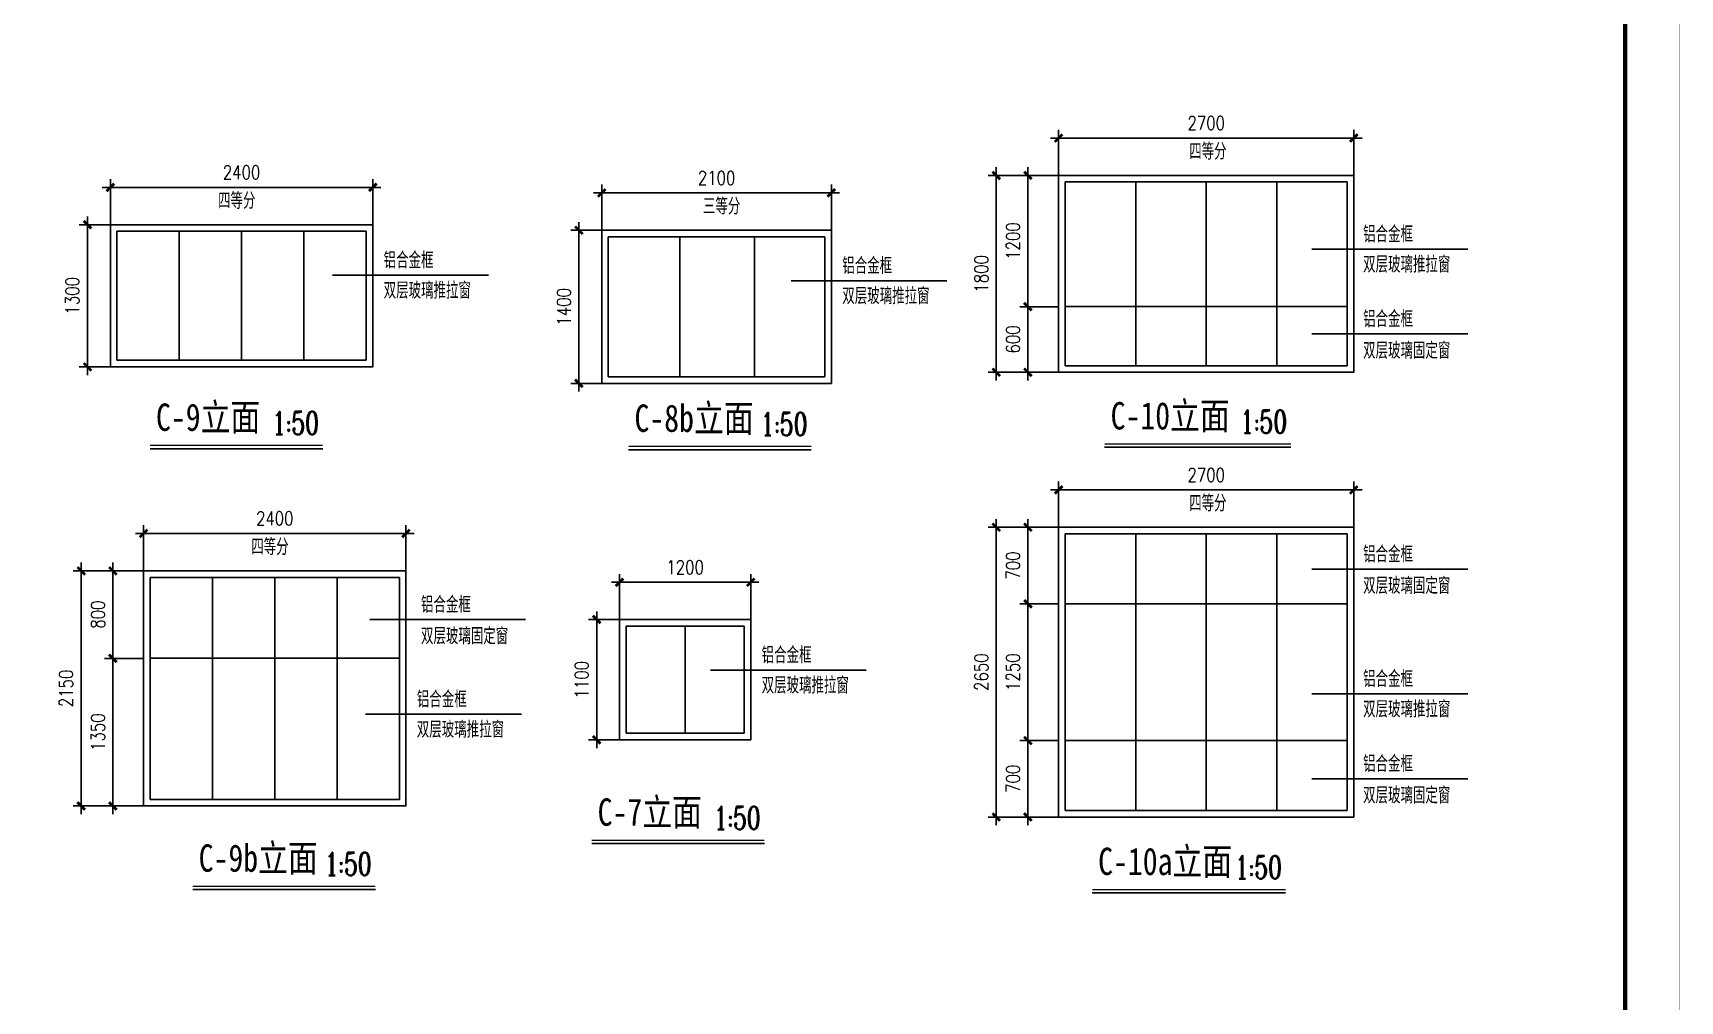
# Model space of a CAD drawing. Extents: x -357449 to -117302, y 127569 to 244935.
# Drawn here: x -324367 to -309301, y 139097 to 147949 of the extents above; entities that cross this region are included whole.
import ezdxf

# ---------------------------------------------------------------- set-up
doc = ezdxf.new("R2010")
doc.units = 0
doc.header["$MEASUREMENT"] = 0
doc.layers.get('0').update_dxf_attribs({"linetype": 'CONTINUOUS'})
doc.layers.get('DEFPOINTS').update_dxf_attribs({"linetype": 'CONTINUOUS'})
for name, color, linetype in [('JAJU', 8, 'CONTINUOUS'), ('PD42', 11, 'CONTINUOUS'), ('PUB_TEXT', 7, 'CONTINUOUS'), ('WIN', 4, 'CONTINUOUS'), ('WINDOWS', 4, 'CONTINUOUS'), ('阳台', 4, 'CONTINUOUS')]:
    doc.layers.add(name, color=color, linetype=linetype)
doc.styles.add('_HZTXT', font='txt.shx', dxfattribs={"bigfont": 'fs.shx'})
doc.styles.add('CHINA', font='SimSun.ttf', dxfattribs={"width": 0.85, "height": 150})
doc.styles.add('DIM_FONT', font='SIMPLEX.shx', dxfattribs={"width": 0.8})
doc.styles.add('ROMAND', font='romanc.shx', dxfattribs={"bigfont": 'bigfont.shx'})
doc.dimstyles.get("Standard").update_dxf_attribs({"dimtxt": 375, "dimasz": 1, "dimexe": 150, "dimexo": 0, "dimgap": 200, "dimtad": 1, "dimdec": 0, "dimzin": 0, "dimdsep": 46, "dimtxsty": 'DIM_FONT', "dimblk1": '_DIMX', "dimblk2": '_DIMX', "dimsah": 1, "dimcen": 200, "dimclrd": 256, "dimclre": 256, "dimclrt": 4, "dimadec": 0, "dimazin": 0, "dimtfac": 1, "dimtdec": 0, "dimtix": 1, "dimtmove": 2, "dimatfit": 3, "dimldrblk": '_DIMX', "dimfxl": 0, "dimtolj": 1, "dimtzin": 0, "dimarcsym": 0})

# ---------------------------------------------------------------- blocks, each defined once
blk = doc.blocks.new('_DIMX')
blk.add_line((-150, 0), (150, 0))
at = {"const_width": 50}
blk.add_lwpolyline([(-70, -70), (70, 70)], dxfattribs=at)
blk = doc.blocks.new('*D1411')
at = {"linetype": 'ByBlock'}
for p, q in [((-331886, 150708), (-332531, 150708)), ((-332456, 150708), (-332456, 148059)), ((-331886, 148058), (-332531, 148058))]:
    blk.add_line(p, q, dxfattribs=at)
at = {"layer": 'DEFPOINTS', "color": 0, "linetype": 'ByBlock'}
for p in [(-331886, 150708), (-332456, 148058), (-331886, 148058)]:
    blk.add_point(p, dxfattribs=at)
at = {"linetype": 'ByBlock', "xscale": 0.5, "yscale": 0.5, "zscale": 0.5}
for p, rotation in [((-332456, 150708), 90), ((-332456, 148058), 270)]:
    blk.add_blockref('_DIMX', p, dxfattribs=dict(at, rotation=rotation))
at = {"color": 4, "linetype": 'ByBlock', "insert": (-332593, 149383), "char_height": 125, "attachment_point": 5, "rotation": 90, "style": 'DIM_FONT'}
blk.add_mtext('\\A1;2650', dxfattribs=at)
blk = doc.blocks.new('*D1413')
at = {"linetype": 'ByBlock'}
for p, q in [((-331886, 150708), (-332242, 150708)), ((-332167, 150708), (-332167, 150009)), ((-331886, 150008), (-332242, 150008))]:
    blk.add_line(p, q, dxfattribs=at)
at = {"layer": 'DEFPOINTS', "color": 0, "linetype": 'ByBlock'}
for p in [(-331886, 150708), (-332167, 150008), (-331886, 150008)]:
    blk.add_point(p, dxfattribs=at)
at = {"linetype": 'ByBlock', "xscale": 0.5, "yscale": 0.5, "zscale": 0.5}
for p, rotation in [((-332167, 150708), 90), ((-332167, 150008), 270)]:
    blk.add_blockref('_DIMX', p, dxfattribs=dict(at, rotation=rotation))
at = {"color": 4, "linetype": 'ByBlock', "insert": (-332304, 150358), "char_height": 125, "attachment_point": 5, "rotation": 90, "style": 'DIM_FONT'}
blk.add_mtext('\\A1;700', dxfattribs=at)
blk = doc.blocks.new('*D1409')
at = {"linetype": 'ByBlock'}
for p, q in [((-331886, 150008), (-332242, 150008)), ((-332167, 148759), (-332167, 150008)), ((-331886, 148758), (-332242, 148758))]:
    blk.add_line(p, q, dxfattribs=at)
at = {"layer": 'DEFPOINTS', "color": 0, "linetype": 'ByBlock'}
for p in [(-332167, 150008), (-331886, 150008), (-331886, 148758)]:
    blk.add_point(p, dxfattribs=at)
at = {"linetype": 'ByBlock', "xscale": 0.5, "yscale": 0.5, "zscale": 0.5}
for p, rotation in [((-332167, 150008), 90), ((-332167, 148758), 270)]:
    blk.add_blockref('_DIMX', p, dxfattribs=dict(at, rotation=rotation))
at = {"color": 4, "linetype": 'ByBlock', "insert": (-332304, 149383), "char_height": 125, "attachment_point": 5, "rotation": 90, "style": 'DIM_FONT'}
blk.add_mtext('\\A1;1250', dxfattribs=at)
blk = doc.blocks.new('*D1410')
at = {"linetype": 'ByBlock'}
for p, q in [((-331886, 148758), (-332242, 148758)), ((-332167, 148059), (-332167, 148758)), ((-331886, 148058), (-332242, 148058))]:
    blk.add_line(p, q, dxfattribs=at)
at = {"layer": 'DEFPOINTS', "color": 0, "linetype": 'ByBlock'}
for p in [(-332167, 148758), (-331886, 148758), (-331886, 148058)]:
    blk.add_point(p, dxfattribs=at)
at = {"linetype": 'ByBlock', "xscale": 0.5, "yscale": 0.5, "zscale": 0.5}
for p, rotation in [((-332167, 148758), 90), ((-332167, 148058), 270)]:
    blk.add_blockref('_DIMX', p, dxfattribs=dict(at, rotation=rotation))
at = {"color": 4, "linetype": 'ByBlock', "insert": (-332304, 148408), "char_height": 125, "attachment_point": 5, "rotation": 90, "style": 'DIM_FONT'}
blk.add_mtext('\\A1;700', dxfattribs=at)
blk = doc.blocks.new('*D1383')
at = {"linetype": 'ByBlock'}
for p, q in [((-331886, 153925), (-332242, 153925)), ((-332167, 152726), (-332167, 153925)), ((-331886, 152725), (-332242, 152725))]:
    blk.add_line(p, q, dxfattribs=at)
at = {"layer": 'DEFPOINTS', "color": 0, "linetype": 'ByBlock'}
for p in [(-332167, 153925), (-331886, 153925), (-331886, 152725)]:
    blk.add_point(p, dxfattribs=at)
at = {"linetype": 'ByBlock', "xscale": 0.5, "yscale": 0.5, "zscale": 0.5}
for p, rotation in [((-332167, 153925), 90), ((-332167, 152725), 270)]:
    blk.add_blockref('_DIMX', p, dxfattribs=dict(at, rotation=rotation))
at = {"color": 4, "linetype": 'ByBlock', "insert": (-332304, 153325), "char_height": 125, "attachment_point": 5, "rotation": 90, "style": 'DIM_FONT'}
blk.add_mtext('\\A1;1200', dxfattribs=at)
blk = doc.blocks.new('*D1382')
at = {"linetype": 'ByBlock'}
for p, q in [((-331886, 152725), (-332242, 152725)), ((-332167, 152126), (-332167, 152725)), ((-331886, 152125), (-332242, 152125))]:
    blk.add_line(p, q, dxfattribs=at)
at = {"layer": 'DEFPOINTS', "color": 0, "linetype": 'ByBlock'}
for p in [(-332167, 152725), (-331886, 152725), (-331886, 152125)]:
    blk.add_point(p, dxfattribs=at)
at = {"linetype": 'ByBlock', "xscale": 0.5, "yscale": 0.5, "zscale": 0.5}
for p, rotation in [((-332167, 152725), 90), ((-332167, 152125), 270)]:
    blk.add_blockref('_DIMX', p, dxfattribs=dict(at, rotation=rotation))
at = {"color": 4, "linetype": 'ByBlock', "insert": (-332304, 152425), "char_height": 125, "attachment_point": 5, "rotation": 90, "style": 'DIM_FONT'}
blk.add_mtext('\\A1;600', dxfattribs=at)
blk = doc.blocks.new('*D1381')
at = {"linetype": 'ByBlock'}
for p, q in [((-331886, 153925), (-332531, 153925)), ((-332456, 153925), (-332456, 152126)), ((-331886, 152125), (-332531, 152125))]:
    blk.add_line(p, q, dxfattribs=at)
at = {"layer": 'DEFPOINTS', "color": 0, "linetype": 'ByBlock'}
for p in [(-331886, 153925), (-332456, 152125), (-331886, 152125)]:
    blk.add_point(p, dxfattribs=at)
at = {"linetype": 'ByBlock', "xscale": 0.5, "yscale": 0.5, "zscale": 0.5}
for p, rotation in [((-332456, 153925), 90), ((-332456, 152125), 270)]:
    blk.add_blockref('_DIMX', p, dxfattribs=dict(at, rotation=rotation))
at = {"color": 4, "linetype": 'ByBlock', "insert": (-332593, 153025), "char_height": 125, "attachment_point": 5, "rotation": 90, "style": 'DIM_FONT'}
blk.add_mtext('\\A1;1800', dxfattribs=at)
blk = doc.blocks.new('*D1412')
at = {"linetype": 'ByBlock'}
for p, q in [((-331886, 150708), (-331886, 151125)), ((-329186, 150708), (-329186, 151125)), ((-331886, 151050), (-329187, 151050))]:
    blk.add_line(p, q, dxfattribs=at)
at = {"layer": 'DEFPOINTS', "color": 0, "linetype": 'ByBlock'}
for p in [(-329186, 151050), (-331886, 150708), (-329186, 150708)]:
    blk.add_point(p, dxfattribs=at)
at = {"linetype": 'ByBlock', "xscale": 0.5, "yscale": 0.5, "zscale": 0.5, "rotation": 180}
blk.add_blockref('_DIMX', (-331886, 151050), dxfattribs=at)
at = {"linetype": 'ByBlock', "xscale": 0.5, "yscale": 0.5, "zscale": 0.5}
blk.add_blockref('_DIMX', (-329186, 151050), dxfattribs=at)
at = {"color": 4, "linetype": 'ByBlock', "insert": (-330536, 151187), "char_height": 125, "attachment_point": 5, "style": 'DIM_FONT'}
blk.add_mtext('\\A1;2700', dxfattribs=at)
blk = doc.blocks.new('*D1384')
at = {"linetype": 'ByBlock'}
for p, q in [((-331886, 153925), (-331886, 154342)), ((-329186, 153925), (-329186, 154342)), ((-331886, 154267), (-329187, 154267))]:
    blk.add_line(p, q, dxfattribs=at)
at = {"layer": 'DEFPOINTS', "color": 0, "linetype": 'ByBlock'}
for p in [(-329186, 154267), (-331886, 153925), (-329186, 153925)]:
    blk.add_point(p, dxfattribs=at)
at = {"linetype": 'ByBlock', "xscale": 0.5, "yscale": 0.5, "zscale": 0.5, "rotation": 180}
blk.add_blockref('_DIMX', (-331886, 154267), dxfattribs=at)
at = {"linetype": 'ByBlock', "xscale": 0.5, "yscale": 0.5, "zscale": 0.5}
blk.add_blockref('_DIMX', (-329186, 154267), dxfattribs=at)
at = {"color": 4, "linetype": 'ByBlock', "insert": (-330536, 154404), "char_height": 125, "attachment_point": 5, "style": 'DIM_FONT'}
blk.add_mtext('\\A1;2700', dxfattribs=at)
blk = doc.blocks.new('*D1470')
at = {"linetype": 'ByBlock'}
for p, q in [((-306173, 145769), (-306173, 146186)), ((-304073, 145769), (-304073, 146186)), ((-306173, 146111), (-304074, 146111))]:
    blk.add_line(p, q, dxfattribs=at)
at = {"layer": 'DEFPOINTS', "color": 0, "linetype": 'ByBlock'}
for p in [(-304073, 146111), (-306173, 145769), (-304073, 145769)]:
    blk.add_point(p, dxfattribs=at)
at = {"linetype": 'ByBlock', "xscale": 0.5, "yscale": 0.5, "zscale": 0.5, "rotation": 180}
blk.add_blockref('_DIMX', (-306173, 146111), dxfattribs=at)
at = {"linetype": 'ByBlock', "xscale": 0.5, "yscale": 0.5, "zscale": 0.5}
blk.add_blockref('_DIMX', (-304073, 146111), dxfattribs=at)
at = {"color": 4, "linetype": 'ByBlock', "insert": (-305123, 146248), "char_height": 125, "attachment_point": 5, "style": 'DIM_FONT'}
blk.add_mtext('\\A1;2100', dxfattribs=at)
blk = doc.blocks.new('*D1471')
at = {"linetype": 'ByBlock'}
for p, q in [((-306173, 145769), (-306457, 145769)), ((-306382, 145769), (-306382, 144370)), ((-306173, 144369), (-306457, 144369))]:
    blk.add_line(p, q, dxfattribs=at)
at = {"layer": 'DEFPOINTS', "color": 0, "linetype": 'ByBlock'}
for p in [(-306173, 145769), (-306382, 144369), (-306173, 144369)]:
    blk.add_point(p, dxfattribs=at)
at = {"linetype": 'ByBlock', "xscale": 0.5, "yscale": 0.5, "zscale": 0.5}
for p, rotation in [((-306382, 145769), 90), ((-306382, 144369), 270)]:
    blk.add_blockref('_DIMX', p, dxfattribs=dict(at, rotation=rotation))
at = {"color": 4, "linetype": 'ByBlock', "insert": (-306520, 145069), "char_height": 125, "attachment_point": 5, "rotation": 90, "style": 'DIM_FONT'}
blk.add_mtext('\\A1;1400', dxfattribs=at)
blk = doc.blocks.new('*D1377')
at = {"linetype": 'ByBlock'}
for p, q in [((-309062, 153713), (-309062, 154129)), ((-307862, 153713), (-307862, 154129)), ((-309062, 154054), (-307863, 154054))]:
    blk.add_line(p, q, dxfattribs=at)
at = {"layer": 'DEFPOINTS', "color": 0, "linetype": 'ByBlock'}
for p in [(-307862, 154054), (-309062, 153713), (-307862, 153713)]:
    blk.add_point(p, dxfattribs=at)
at = {"linetype": 'ByBlock', "xscale": 0.5, "yscale": 0.5, "zscale": 0.5, "rotation": 180}
blk.add_blockref('_DIMX', (-309062, 154054), dxfattribs=at)
at = {"linetype": 'ByBlock', "xscale": 0.5, "yscale": 0.5, "zscale": 0.5}
blk.add_blockref('_DIMX', (-307862, 154054), dxfattribs=at)
at = {"color": 4, "linetype": 'ByBlock', "insert": (-308462, 154192), "char_height": 125, "attachment_point": 5, "style": 'DIM_FONT'}
blk.add_mtext('\\A1;1200', dxfattribs=at)
blk = doc.blocks.new('*D1378')
at = {"linetype": 'ByBlock'}
for p, q in [((-309062, 153713), (-309346, 153713)), ((-309271, 153713), (-309271, 152614)), ((-309062, 152613), (-309346, 152613))]:
    blk.add_line(p, q, dxfattribs=at)
at = {"layer": 'DEFPOINTS', "color": 0, "linetype": 'ByBlock'}
for p in [(-309062, 153713), (-309271, 152613), (-309062, 152613)]:
    blk.add_point(p, dxfattribs=at)
at = {"linetype": 'ByBlock', "xscale": 0.5, "yscale": 0.5, "zscale": 0.5}
for p, rotation in [((-309271, 153713), 90), ((-309271, 152613), 270)]:
    blk.add_blockref('_DIMX', p, dxfattribs=dict(at, rotation=rotation))
at = {"color": 4, "linetype": 'ByBlock', "insert": (-309409, 153163), "char_height": 125, "attachment_point": 5, "rotation": 90, "style": 'DIM_FONT'}
blk.add_mtext('\\A1;1100', dxfattribs=at)
blk = doc.blocks.new('*D1428')
at = {"linetype": 'ByBlock'}
for p, q in [((-303189, 149761), (-303545, 149761)), ((-303470, 148412), (-303470, 149761)), ((-303189, 148411), (-303545, 148411))]:
    blk.add_line(p, q, dxfattribs=at)
at = {"layer": 'DEFPOINTS', "color": 0, "linetype": 'ByBlock'}
for p in [(-303470, 149761), (-303189, 149761), (-303189, 148411)]:
    blk.add_point(p, dxfattribs=at)
at = {"linetype": 'ByBlock', "xscale": 0.5, "yscale": 0.5, "zscale": 0.5}
for p, rotation in [((-303470, 149761), 90), ((-303470, 148411), 270)]:
    blk.add_blockref('_DIMX', p, dxfattribs=dict(at, rotation=rotation))
at = {"color": 4, "linetype": 'ByBlock', "insert": (-303607, 149086), "char_height": 125, "attachment_point": 5, "rotation": 90, "style": 'DIM_FONT'}
blk.add_mtext('\\A1;1350', dxfattribs=at)
blk = doc.blocks.new('*D1429')
at = {"linetype": 'ByBlock'}
for p, q in [((-303189, 150561), (-303834, 150561)), ((-303759, 150561), (-303759, 148412)), ((-303189, 148411), (-303834, 148411))]:
    blk.add_line(p, q, dxfattribs=at)
at = {"layer": 'DEFPOINTS', "color": 0, "linetype": 'ByBlock'}
for p in [(-303189, 150561), (-303759, 148411), (-303189, 148411)]:
    blk.add_point(p, dxfattribs=at)
at = {"linetype": 'ByBlock', "xscale": 0.5, "yscale": 0.5, "zscale": 0.5}
for p, rotation in [((-303759, 150561), 90), ((-303759, 148411), 270)]:
    blk.add_blockref('_DIMX', p, dxfattribs=dict(at, rotation=rotation))
at = {"color": 4, "linetype": 'ByBlock', "insert": (-303897, 149486), "char_height": 125, "attachment_point": 5, "rotation": 90, "style": 'DIM_FONT'}
blk.add_mtext('\\A1;2150', dxfattribs=at)
blk = doc.blocks.new('*D1421')
at = {"linetype": 'ByBlock'}
for p, q in [((-303189, 150561), (-303189, 150978)), ((-300789, 150561), (-300789, 150978)), ((-303189, 150903), (-300790, 150903))]:
    blk.add_line(p, q, dxfattribs=at)
at = {"layer": 'DEFPOINTS', "color": 0, "linetype": 'ByBlock'}
for p in [(-300789, 150903), (-303189, 150561), (-300789, 150561)]:
    blk.add_point(p, dxfattribs=at)
at = {"linetype": 'ByBlock', "xscale": 0.5, "yscale": 0.5, "zscale": 0.5, "rotation": 180}
blk.add_blockref('_DIMX', (-303189, 150903), dxfattribs=at)
at = {"linetype": 'ByBlock', "xscale": 0.5, "yscale": 0.5, "zscale": 0.5}
blk.add_blockref('_DIMX', (-300789, 150903), dxfattribs=at)
at = {"color": 4, "linetype": 'ByBlock', "insert": (-301989, 151040), "char_height": 125, "attachment_point": 5, "style": 'DIM_FONT'}
blk.add_mtext('\\A1;2400', dxfattribs=at)
blk = doc.blocks.new('*D1380')
at = {"linetype": 'ByBlock'}
for p, q in [((-302228, 153713), (-302228, 154129)), ((-299828, 153713), (-299828, 154129)), ((-302227, 154054), (-299828, 154054))]:
    blk.add_line(p, q, dxfattribs=at)
at = {"layer": 'DEFPOINTS', "color": 0, "linetype": 'ByBlock'}
for p in [(-299828, 154054), (-302228, 153713), (-299828, 153713)]:
    blk.add_point(p, dxfattribs=at)
at = {"linetype": 'ByBlock', "xscale": 0.5, "yscale": 0.5, "zscale": 0.5, "rotation": 180}
blk.add_blockref('_DIMX', (-302228, 154054), dxfattribs=at)
at = {"linetype": 'ByBlock', "xscale": 0.5, "yscale": 0.5, "zscale": 0.5}
blk.add_blockref('_DIMX', (-299828, 154054), dxfattribs=at)
at = {"color": 4, "linetype": 'ByBlock', "insert": (-301028, 154192), "char_height": 125, "attachment_point": 5, "style": 'DIM_FONT'}
blk.add_mtext('\\A1;2400', dxfattribs=at)
blk = doc.blocks.new('*D1430')
at = {"linetype": 'ByBlock'}
for p, q in [((-303189, 150561), (-303545, 150561)), ((-303470, 150561), (-303470, 149762)), ((-303189, 149761), (-303545, 149761))]:
    blk.add_line(p, q, dxfattribs=at)
at = {"layer": 'DEFPOINTS', "color": 0, "linetype": 'ByBlock'}
for p in [(-303189, 150561), (-303470, 149761), (-303189, 149761)]:
    blk.add_point(p, dxfattribs=at)
at = {"linetype": 'ByBlock', "xscale": 0.5, "yscale": 0.5, "zscale": 0.5}
for p, rotation in [((-303470, 150561), 90), ((-303470, 149761), 270)]:
    blk.add_blockref('_DIMX', p, dxfattribs=dict(at, rotation=rotation))
at = {"color": 4, "linetype": 'ByBlock', "insert": (-303607, 150161), "char_height": 125, "attachment_point": 5, "rotation": 90, "style": 'DIM_FONT'}
blk.add_mtext('\\A1;800', dxfattribs=at)
blk = doc.blocks.new('*D1379')
at = {"linetype": 'ByBlock'}
for p, q in [((-302228, 153713), (-302512, 153713)), ((-302437, 153713), (-302437, 152414)), ((-302228, 152413), (-302512, 152413))]:
    blk.add_line(p, q, dxfattribs=at)
at = {"layer": 'DEFPOINTS', "color": 0, "linetype": 'ByBlock'}
for p in [(-302228, 153713), (-302437, 152413), (-302228, 152413)]:
    blk.add_point(p, dxfattribs=at)
at = {"linetype": 'ByBlock', "xscale": 0.5, "yscale": 0.5, "zscale": 0.5}
for p, rotation in [((-302437, 153713), 90), ((-302437, 152413), 270)]:
    blk.add_blockref('_DIMX', p, dxfattribs=dict(at, rotation=rotation))
at = {"color": 4, "linetype": 'ByBlock', "insert": (-302575, 153063), "char_height": 125, "attachment_point": 5, "rotation": 90, "style": 'DIM_FONT'}
blk.add_mtext('\\A1;1300', dxfattribs=at)

msp = doc.modelspace()

# ---------------------------------------------------------------- linework, layer by layer
for points, const_width in [([(-309303.31, 157270.75), (-351353.31, 157270.75), (-351353.31, 127570.75), (-309303.31, 127570.75)], 4), ([(-350103.31, 128070.75), (-350103.31, 156770.75), (-309803.31, 156770.75), (-309803.31, 128070.75)], 40)]:
    msp.add_lwpolyline(points, close=True, dxfattribs=dict(const_width=const_width))
at = {"layer": 'JAJU', "color": 8}
for points in [[(-314417.95, 145885.87, 0, 20, 0), (-314517.95, 145885.87, 0, 0, 0), (-314717.95, 145885.87, 0, 0, 0)], [(-314132.11, 145885.87, 0, 20, 0), (-314032.11, 145885.87, 0, 0, 0), (-313832.11, 145885.87, 0, 0, 0)], [(-313134.94, 145885.87, 0, 20, 0), (-313234.94, 145885.87, 0, 0, 0), (-313434.94, 145885.87, 0, 0, 0)], [(-312799.18, 145885.87, 0, 20, 0), (-312699.18, 145885.87, 0, 0, 0), (-312499.18, 145885.87, 0, 0, 0)], [(-323137.75, 145634.09, 0, 20, 0), (-323237.75, 145634.09, 0, 0, 0), (-323437.75, 145634.09, 0, 0, 0)], [(-322891.54, 145634.09, 0, 20, 0), (-322791.54, 145634.09, 0, 0, 0), (-322591.54, 145634.09, 0, 0, 0)], [(-322023.51, 145634.09, 0, 20, 0), (-322123.51, 145634.09, 0, 0, 0), (-322323.51, 145634.09, 0, 0, 0)], [(-321786.01, 145634.09, 0, 20, 0), (-321686.01, 145634.09, 0, 0, 0), (-321486.01, 145634.09, 0, 0, 0)], [(-318614.14, 145583.34, 0, 20, 0), (-318714.14, 145583.34, 0, 0, 0), (-318914.14, 145583.34, 0, 0, 0)], [(-318275.16, 145583.34, 0, 20, 0), (-318175.16, 145583.34, 0, 0, 0), (-317975.16, 145583.34, 0, 0, 0)], [(-317847.76, 145583.34, 0, 20, 0), (-317947.76, 145583.34, 0, 0, 0), (-318147.76, 145583.34, 0, 0, 0)], [(-317608.78, 145583.34, 0, 20, 0), (-317508.78, 145583.34, 0, 0, 0), (-317308.78, 145583.34, 0, 0, 0)], [(-314417.95, 142076.82, 0, 20, 0), (-314517.95, 142076.82, 0, 0, 0), (-314717.95, 142076.82, 0, 0, 0)], [(-314132.11, 142076.82, 0, 20, 0), (-314032.11, 142076.82, 0, 0, 0), (-313832.11, 142076.82, 0, 0, 0)], [(-313134.94, 142076.82, 0, 20, 0), (-313234.94, 142076.82, 0, 0, 0), (-313434.94, 142076.82, 0, 0, 0)], [(-312799.18, 142076.82, 0, 20, 0), (-312699.18, 142076.82, 0, 0, 0), (-312499.18, 142076.82, 0, 0, 0)], [(-318489.25, 142023.11, 0, 20, 0), (-318589.25, 142023.11, 0, 0, 0), (-318789.25, 142023.11, 0, 0, 0)], [(-318313.4, 142023.11, 0, 20, 0), (-318213.4, 142023.11, 0, 0, 0), (-318013.4, 142023.11, 0, 0, 0)], [(-322834.52, 141619.07, 0, 20, 0), (-322934.52, 141619.07, 0, 0, 0), (-323134.52, 141619.07, 0, 0, 0)], [(-322588.31, 141619.07, 0, 20, 0), (-322488.31, 141619.07, 0, 0, 0), (-322288.31, 141619.07, 0, 0, 0)], [(-321720.28, 141619.07, 0, 20, 0), (-321820.28, 141619.07, 0, 0, 0), (-322020.28, 141619.07, 0, 0, 0)], [(-321482.78, 141619.07, 0, 20, 0), (-321382.78, 141619.07, 0, 0, 0), (-321182.78, 141619.07, 0, 0, 0)]]:
    msp.add_lwpolyline(points, format="xyseb", dxfattribs=at)
at = {"layer": 'PD42'}
for p, q in [((-314925.41, 144906.59), (-314925.41, 146586.59)), ((-312345.41, 146586.59), (-314925.41, 146586.59)), ((-314280.41, 146586.59), (-314280.41, 144906.59)), ((-313635.41, 146586.59), (-313635.41, 144906.59)), ((-312990.41, 146586.59), (-312990.41, 144906.59)), ((-312345.41, 144906.59), (-312345.41, 146586.59)), ((-321318.5, 146135.89), (-323598.5, 146135.89)), ((-323598.5, 144955.89), (-323598.5, 146135.89)), ((-323028.5, 146135.89), (-323028.5, 144955.89)), ((-322458.5, 146135.89), (-322458.5, 144955.89)), ((-321888.5, 146135.89), (-321888.5, 144955.89)), ((-321318.5, 144955.89), (-321318.5, 146135.89)), ((-317123.88, 146085.15), (-319103.88, 146085.15)), ((-319103.88, 144805.15), (-319103.88, 146085.15)), ((-318449.93, 146085.15), (-318449.93, 144805.15)), ((-317767.82, 146085.15), (-317767.82, 144805.15)), ((-317123.88, 144805.15), (-317123.88, 146085.15)), ((-312345.41, 145446.59), (-314925.41, 145446.59)), ((-323598.5, 144955.89), (-321318.5, 144955.89)), ((-319103.88, 144805.15), (-317123.88, 144805.15)), ((-314925.41, 144906.59), (-312345.41, 144906.59)), ((-314925.41, 140839.57), (-314925.41, 143369.57)), ((-312345.41, 143369.57), (-314925.41, 143369.57)), ((-314280.41, 143369.57), (-314280.41, 140839.57)), ((-313635.41, 143369.57), (-313635.41, 140839.57)), ((-312990.41, 143369.57), (-312990.41, 140839.57)), ((-312345.41, 140839.57), (-312345.41, 143369.57)), ((-323295.27, 140940.88), (-323295.27, 142970.88)), ((-321015.27, 142970.88), (-323295.27, 142970.88)), ((-322725.27, 142970.88), (-322725.27, 140940.88)), ((-322155.27, 142970.88), (-322155.27, 140940.88)), ((-321585.27, 142970.88), (-321585.27, 140940.88)), ((-321015.27, 140940.88), (-321015.27, 142970.88)), ((-312345.41, 142729.57), (-314925.41, 142729.57)), ((-317861.39, 142524.92), (-318941.39, 142524.92)), ((-318941.39, 141544.92), (-318941.39, 142524.92)), ((-318401.39, 142524.92), (-318401.39, 141544.92)), ((-317861.39, 141544.92), (-317861.39, 142524.92)), ((-321015.27, 142230.88), (-323295.27, 142230.88)), ((-318941.39, 141544.92), (-317861.39, 141544.92)), ((-312345.41, 141479.57), (-314925.41, 141479.57)), ((-323295.27, 140940.88), (-321015.27, 140940.88)), ((-314925.41, 140839.57), (-312345.41, 140839.57))]:
    msp.add_line(p, q, dxfattribs=at)
at = {"layer": 'PUB_TEXT'}
for p, q in [((-321715.72, 144147.63), (-323295.78, 144147.63)), ((-317248.12, 144138.4), (-318919.17, 144138.4)), ((-312861.11, 144160.37), (-314564.16, 144160.37)), ((-317676.09, 140536.65), (-319256.15, 140536.65)), ((-321234.34, 140116.28), (-322905.38, 140116.28)), ((-312908.81, 140085.89), (-314678.26, 140085.89))]:
    msp.add_line(p, q, dxfattribs=at)
at = {"layer": 'PUB_TEXT', "const_width": 12}
for points in [[(-321715.72, 144177.74), (-323295.78, 144177.74)], [(-312861.11, 144190.49), (-314564.16, 144190.49)], [(-317248.12, 144168.51), (-318919.17, 144168.51)], [(-317676.09, 140566.77), (-319256.15, 140566.77)], [(-321234.34, 140146.39), (-322905.38, 140146.39)], [(-312908.81, 140116), (-314678.26, 140116)]]:
    msp.add_lwpolyline(points, dxfattribs=at)
at = {"layer": 'WIN'}
for p, q in [((-311242.8, 145972.72), (-312668.28, 145972.72)), ((-320201.19, 145734.31), (-321626.67, 145734.31)), ((-316006.56, 145683.56), (-317432.04, 145683.56)), ((-311242.8, 145196.85), (-312668.28, 145196.85)), ((-311242.8, 143046.29), (-312668.28, 143046.29)), ((-319859.93, 142585.35), (-321285.41, 142585.35)), ((-316744.07, 142123.33), (-318169.55, 142123.33)), ((-311242.8, 141905.7), (-312668.28, 141905.7)), ((-319897.96, 141719.29), (-321323.44, 141719.29)), ((-311242.8, 141129.83), (-312668.28, 141129.83))]:
    msp.add_line(p, q, dxfattribs=at)
at = {"layer": '阳台'}
for points in [[(-314985.41, 144846.59), (-312285.41, 144846.59), (-312285.41, 146646.59), (-314985.41, 146646.59), (-314985.41, 144846.59), (-314985.41, 144846.59)], [(-323658.5, 144895.89), (-321258.5, 144895.89), (-321258.5, 146195.89), (-323658.5, 146195.89), (-323658.5, 144895.89), (-323658.5, 144895.89)], [(-319163.88, 144745.15), (-317063.88, 144745.15), (-317063.88, 146145.15), (-319163.88, 146145.15), (-319163.88, 144745.15), (-319163.88, 144745.15)], [(-314985.41, 140779.57), (-312285.41, 140779.57), (-312285.41, 143429.57), (-314985.41, 143429.57), (-314985.41, 140779.57), (-314985.41, 140779.57)], [(-323355.27, 140880.88), (-320955.27, 140880.88), (-320955.27, 143030.88), (-323355.27, 143030.88), (-323355.27, 140880.88), (-323355.27, 140880.88)], [(-319001.39, 141484.92), (-317801.39, 141484.92), (-317801.39, 142584.92), (-319001.39, 142584.92), (-319001.39, 141484.92), (-319001.39, 141484.92)]]:
    msp.add_lwpolyline(points, dxfattribs=at)

# ---------------------------------------------------------------- texts
at = {"layer": 'PUB_TEXT'}
for s, height, style, width, p in [('四等分', 150, '_HZTXT', 0.8, (-313791.44, 146790.33)), ('四等分', 150, '_HZTXT', 0.8, (-322673.28, 146339.64)), ('三等分', 150, '_HZTXT', 0.8, (-318238.42, 146288.89)), ('铝合金框', 150, '_HZTXT', 0.8, (-312200.17, 146033.69)), ('铝合金框', 150, '_HZTXT', 0.8, (-321158.55, 145795.28)), ('铝合金框', 150, '_HZTXT', 0.8, (-316963.93, 145744.54)), ('双层玻璃推拉窗', 150, '_HZTXT', 0.8, (-312200.17, 145757.68)), ('双层玻璃推拉窗', 150, '_HZTXT', 0.8, (-321158.55, 145519.27)), ('双层玻璃推拉窗', 150, '_HZTXT', 0.8, (-316963.93, 145468.52)), ('铝合金框', 150, '_HZTXT', 0.8, (-312200.17, 145257.82)), ('双层玻璃固定窗', 150, '_HZTXT', 0.8, (-312200.17, 144970.19)), ('C-9立面', 250, 'CHINA', 0.8, (-323241.34, 144310.78)), ('1:50', 210, 'ROMAND', 0.7, (-322178.73, 144277.22)), ('C-8b立面', 250, 'CHINA', 0.8, (-318864.72, 144301.55)), ('1:50', 210, 'ROMAND', 0.7, (-317711.14, 144268)), ('C-10立面', 250, 'CHINA', 0.8, (-314509.71, 144323.53)), ('1:50', 210, 'ROMAND', 0.7, (-313324.13, 144289.97)), ('四等分', 150, '_HZTXT', 0.8, (-313791.44, 143573.31)), ('四等分', 150, '_HZTXT', 0.8, (-322370.05, 143174.62)), ('铝合金框', 150, '_HZTXT', 0.8, (-312200.17, 143107.27)), ('双层玻璃固定窗', 150, '_HZTXT', 0.8, (-312200.17, 142819.64)), ('铝合金框', 150, '_HZTXT', 0.8, (-320817.3, 142646.32)), ('双层玻璃固定窗', 150, '_HZTXT', 0.8, (-320817.3, 142358.69)), ('铝合金框', 150, '_HZTXT', 0.8, (-317701.44, 142184.31)), ('双层玻璃推拉窗', 150, '_HZTXT', 0.8, (-317701.44, 141908.29)), ('铝合金框', 150, '_HZTXT', 0.8, (-312200.17, 141966.67)), ('铝合金框', 150, '_HZTXT', 0.8, (-320855.32, 141780.27)), ('双层玻璃推拉窗', 150, '_HZTXT', 0.8, (-312200.17, 141690.66)), ('双层玻璃推拉窗', 150, '_HZTXT', 0.8, (-320855.32, 141504.25)), ('铝合金框', 150, '_HZTXT', 0.8, (-312200.17, 141190.81)), ('双层玻璃固定窗', 150, '_HZTXT', 0.8, (-312200.17, 140903.18)), ('C-7立面', 250, 'CHINA', 0.8, (-319201.71, 140699.81)), ('1:50', 210, 'ROMAND', 0.7, (-318139.11, 140666.25)), ('C-9b立面', 250, 'CHINA', 0.8, (-322850.93, 140279.43)), ('1:50', 210, 'ROMAND', 0.7, (-321697.35, 140245.87)), ('C-10a立面', 250, 'CHINA', 0.8, (-314623.81, 140249.04)), ('1:50', 210, 'ROMAND', 0.7, (-313371.82, 140215.48))]:
    msp.add_text(s, height=height, dxfattribs=dict(at, style=style, width=width)).set_placement(p)

# ---------------------------------------------------------------- dimensions: what is measured, and where the dimension line sits
at = {"layer": 'WINDOWS'}
for base, p1, p2, picture, middle, set_off in [((-312285.41, 146987.97), (-314985.41, 146646.59), (-312285.41, 146646.59), '*D1384', (-313635.41, 147125.47), (16900.61, -7278.72)), ((-321258.5, 146537.27), (-323658.5, 146195.89), (-321258.5, 146195.89), '*D1380', (-322458.5, 146674.77), (-21430.58, -7517.13)), ((-317063.88, 146486.53), (-319163.88, 146145.15), (-317063.88, 146145.15), '*D1470', (-318113.88, 146624.03), (-12990.71, 375.97)), ((-312285.41, 143770.95), (-314985.41, 143429.57), (-312285.41, 143429.57), '*D1412', (-313635.41, 143908.45), (16900.61, -7278.72)), ((-320955.27, 143372.26), (-323355.27, 143030.88), (-320955.27, 143030.88), '*D1421', (-322155.27, 143509.76), (-20165.93, -7530.45)), ((-317801.39, 142926.3), (-319001.39, 142584.92), (-317801.39, 142584.92), '*D1377', (-318401.39, 143063.8), (-9939.37, -11128.11))]:
    dim = msp.add_linear_dim(base=base, p1=p1, p2=p2, dimstyle='Standard', override={"dimscale": 0.5, "dimtxt": 250, "dimgap": 150, "dimblk": '_DIMX'}, dxfattribs=at)
    dim.commit()
    dim.dimension.update_dxf_attribs({"geometry": picture, "text_midpoint": middle, "insert": set_off})
for base, p1, p2, picture, middle, set_off in [((-315555.11, 144846.59), (-314985.41, 146646.59), (-314985.41, 144846.59), '*D1381', (-315692.61, 145746.59), (16900.61, -7278.72)), ((-315266.05, 146646.59), (-314985.41, 145446.59), (-314985.41, 146646.59), '*D1383', (-315403.55, 146046.59), (16900.61, -7278.72)), ((-323867.82, 144895.89), (-323658.5, 146195.89), (-323658.5, 144895.89), '*D1379', (-324005.32, 145545.89), (-21430.58, -7517.13)), ((-319373.19, 144745.15), (-319163.88, 146145.15), (-319163.88, 144745.15), '*D1471', (-319510.69, 145445.15), (-12990.71, 375.97)), ((-315266.05, 145446.59), (-314985.41, 144846.59), (-314985.41, 145446.59), '*D1382', (-315403.55, 145146.59), (16900.61, -7278.72)), ((-315555.11, 140779.57), (-314985.41, 143429.57), (-314985.41, 140779.57), '*D1411', (-315692.61, 142104.57), (16900.61, -7278.72)), ((-315266.05, 142729.57), (-314985.41, 143429.57), (-314985.41, 142729.57), '*D1413', (-315403.55, 143079.57), (16900.61, -7278.72)), ((-323924.97, 140880.88), (-323355.27, 143030.88), (-323355.27, 140880.88), '*D1429', (-324062.47, 141955.88), (-20165.93, -7530.45)), ((-323635.91, 142230.88), (-323355.27, 143030.88), (-323355.27, 142230.88), '*D1430', (-323773.41, 142630.88), (-20165.93, -7530.45)), ((-315266.05, 142729.57), (-314985.41, 141479.57), (-314985.41, 142729.57), '*D1409', (-315403.55, 142104.57), (16900.61, -7278.72)), ((-319210.7, 141484.92), (-319001.39, 142584.92), (-319001.39, 141484.92), '*D1378', (-319348.2, 142034.92), (-9939.37, -11128.11)), ((-323635.91, 142230.88), (-323355.27, 140880.88), (-323355.27, 142230.88), '*D1428', (-323773.41, 141555.88), (-20165.93, -7530.45)), ((-315266.05, 141479.57), (-314985.41, 140779.57), (-314985.41, 141479.57), '*D1410', (-315403.55, 141129.57), (16900.61, -7278.72))]:
    dim = msp.add_linear_dim(base=base, p1=p1, p2=p2, angle=90, dimstyle='Standard', override={"dimscale": 0.5, "dimtxt": 250, "dimgap": 150, "dimblk": '_DIMX'}, dxfattribs=at)
    dim.commit()
    dim.dimension.update_dxf_attribs({"geometry": picture, "text_midpoint": middle, "insert": set_off})

doc.saveas('drawing.dxf')
